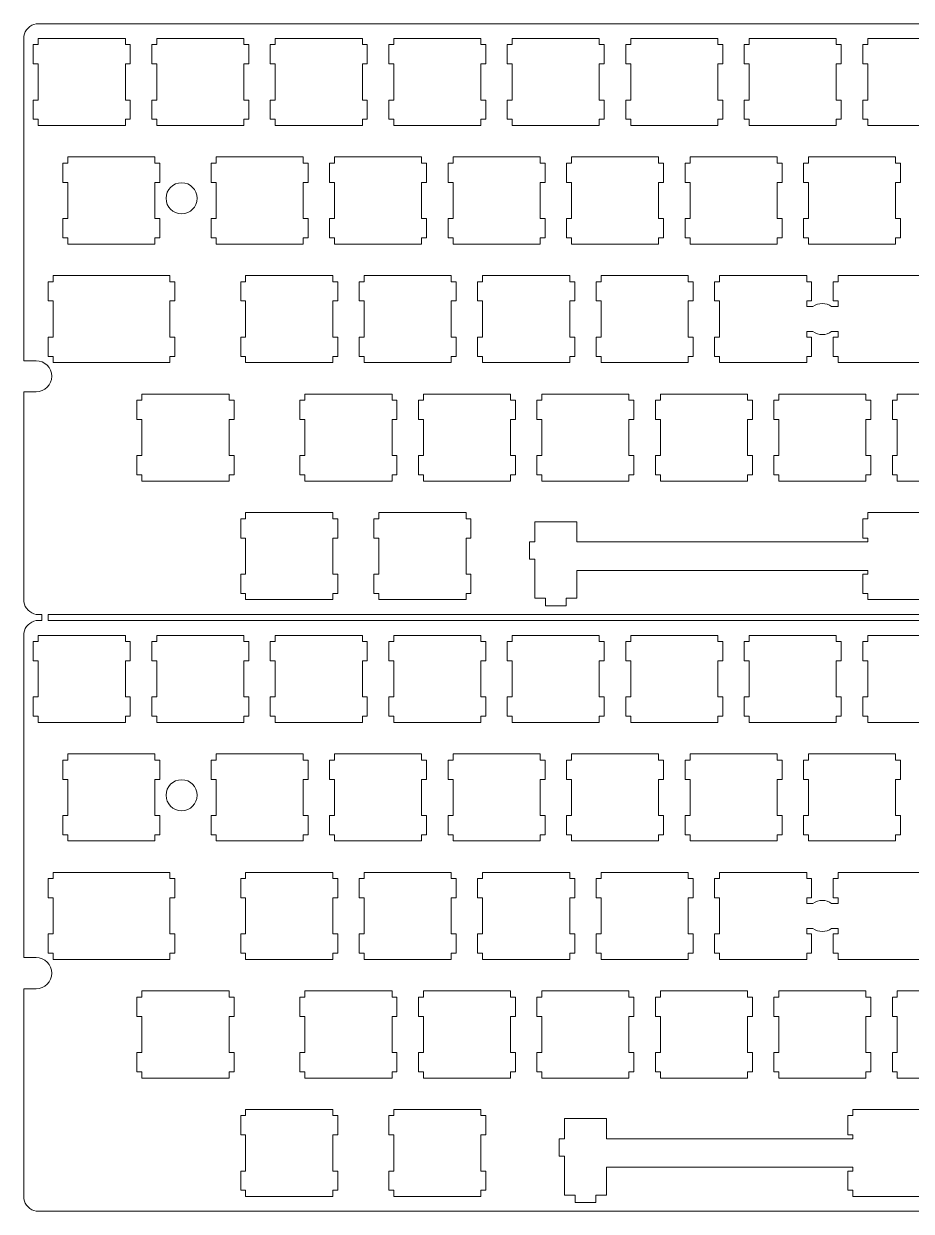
# Model space of a CAD drawing. Extents: x 0 to 572, y 0 to 191.
# Drawn here: x 0.1 to 142.8, y 0.1 to 191 of the extents above; entities that cross this region are included whole.
import ezdxf

# ---------------------------------------------------------------- set-up
doc = ezdxf.new("R2010")
doc.units = 0
doc.layers.get('0').update_dxf_attribs({"lineweight": 5})

msp = doc.modelspace()

# ---------------------------------------------------------------- linework, layer by layer
for p, q in [((4, 190.96), (2.09, 190.96)), ((283.47, 190.96), (4, 190.96)), ((0.09, 136.8), (0.09, 188.96)), ((2.43, 187.6), (1.63, 187.6)), ((1.63, 187.6), (1.63, 184.5)), ((2.43, 188.6), (2.43, 187.6)), ((16.43, 188.6), (2.43, 188.6)), ((16.43, 187.6), (16.43, 188.6)), ((17.23, 187.6), (16.43, 187.6)), ((17.23, 184.5), (17.23, 187.6)), ((21.48, 187.6), (20.68, 187.6)), ((20.68, 187.6), (20.68, 184.5)), ((21.48, 188.6), (21.48, 187.6)), ((35.48, 188.6), (21.48, 188.6)), ((35.48, 187.6), (35.48, 188.6)), ((36.28, 187.6), (35.48, 187.6)), ((36.28, 184.5), (36.28, 187.6)), ((40.53, 187.6), (39.73, 187.6)), ((39.73, 187.6), (39.73, 184.5)), ((40.53, 188.6), (40.53, 187.6)), ((54.53, 188.6), (40.53, 188.6)), ((54.53, 187.6), (54.53, 188.6)), ((55.33, 187.6), (54.53, 187.6)), ((55.33, 184.5), (55.33, 187.6)), ((59.58, 187.6), (58.78, 187.6)), ((58.78, 187.6), (58.78, 184.5)), ((59.58, 188.6), (59.58, 187.6)), ((73.58, 188.6), (59.58, 188.6)), ((73.58, 187.6), (73.58, 188.6)), ((74.38, 187.6), (73.58, 187.6)), ((74.38, 184.5), (74.38, 187.6)), ((78.63, 187.6), (77.83, 187.6)), ((77.83, 187.6), (77.83, 184.5)), ((78.63, 188.6), (78.63, 187.6)), ((92.63, 188.6), (78.63, 188.6)), ((92.63, 187.6), (92.63, 188.6)), ((93.43, 187.6), (92.63, 187.6)), ((93.43, 184.5), (93.43, 187.6)), ((97.68, 187.6), (96.88, 187.6)), ((96.88, 187.6), (96.88, 184.5)), ((97.68, 188.6), (97.68, 187.6)), ((111.68, 188.6), (97.68, 188.6)), ((111.68, 187.6), (111.68, 188.6)), ((112.48, 187.6), (111.68, 187.6)), ((112.48, 184.5), (112.48, 187.6)), ((116.73, 187.6), (115.93, 187.6)), ((115.93, 187.6), (115.93, 184.5)), ((116.73, 188.6), (116.73, 187.6)), ((130.73, 188.6), (116.73, 188.6)), ((130.73, 187.6), (130.73, 188.6)), ((131.53, 187.6), (130.73, 187.6)), ((131.53, 184.5), (131.53, 187.6)), ((135.78, 187.6), (134.98, 187.6)), ((134.98, 187.6), (134.98, 184.5)), ((135.78, 188.6), (135.78, 187.6)), ((149.78, 188.6), (135.78, 188.6)), ((1.63, 184.5), (2.43, 184.5)), ((2.43, 184.5), (2.43, 178.7)), ((16.43, 178.7), (16.43, 184.5)), ((16.43, 184.5), (17.23, 184.5)), ((20.68, 184.5), (21.48, 184.5)), ((21.48, 184.5), (21.48, 178.7)), ((35.48, 178.7), (35.48, 184.5)), ((35.48, 184.5), (36.28, 184.5)), ((39.73, 184.5), (40.53, 184.5)), ((40.53, 184.5), (40.53, 178.7)), ((54.53, 178.7), (54.53, 184.5)), ((54.53, 184.5), (55.33, 184.5)), ((58.78, 184.5), (59.58, 184.5)), ((59.58, 184.5), (59.58, 178.7)), ((73.58, 178.7), (73.58, 184.5)), ((73.58, 184.5), (74.38, 184.5)), ((77.83, 184.5), (78.63, 184.5)), ((78.63, 184.5), (78.63, 178.7)), ((92.63, 178.7), (92.63, 184.5)), ((92.63, 184.5), (93.43, 184.5)), ((96.88, 184.5), (97.68, 184.5)), ((97.68, 184.5), (97.68, 178.7)), ((111.68, 178.7), (111.68, 184.5)), ((111.68, 184.5), (112.48, 184.5)), ((115.93, 184.5), (116.73, 184.5)), ((116.73, 184.5), (116.73, 178.7)), ((130.73, 178.7), (130.73, 184.5)), ((130.73, 184.5), (131.53, 184.5)), ((134.98, 184.5), (135.78, 184.5)), ((135.78, 184.5), (135.78, 178.7)), ((2.43, 178.7), (1.63, 178.7)), ((1.63, 178.7), (1.63, 175.6)), ((17.23, 178.7), (16.43, 178.7)), ((17.23, 175.6), (17.23, 178.7)), ((21.48, 178.7), (20.68, 178.7)), ((20.68, 178.7), (20.68, 175.6)), ((36.28, 178.7), (35.48, 178.7)), ((36.28, 175.6), (36.28, 178.7)), ((40.53, 178.7), (39.73, 178.7)), ((39.73, 178.7), (39.73, 175.6)), ((55.33, 178.7), (54.53, 178.7)), ((55.33, 175.6), (55.33, 178.7)), ((59.58, 178.7), (58.78, 178.7)), ((58.78, 178.7), (58.78, 175.6)), ((74.38, 178.7), (73.58, 178.7)), ((74.38, 175.6), (74.38, 178.7)), ((78.63, 178.7), (77.83, 178.7)), ((77.83, 178.7), (77.83, 175.6)), ((93.43, 178.7), (92.63, 178.7)), ((93.43, 175.6), (93.43, 178.7)), ((97.68, 178.7), (96.88, 178.7)), ((96.88, 178.7), (96.88, 175.6)), ((112.48, 178.7), (111.68, 178.7)), ((112.48, 175.6), (112.48, 178.7)), ((116.73, 178.7), (115.93, 178.7)), ((115.93, 178.7), (115.93, 175.6)), ((131.53, 178.7), (130.73, 178.7)), ((131.53, 175.6), (131.53, 178.7)), ((135.78, 178.7), (134.98, 178.7)), ((134.98, 178.7), (134.98, 175.6)), ((1.63, 175.6), (2.43, 175.6)), ((2.43, 175.6), (2.43, 174.6)), ((16.43, 174.6), (16.43, 175.6)), ((16.43, 175.6), (17.23, 175.6)), ((20.68, 175.6), (21.48, 175.6)), ((21.48, 175.6), (21.48, 174.6)), ((35.48, 174.6), (35.48, 175.6)), ((35.48, 175.6), (36.28, 175.6)), ((39.73, 175.6), (40.53, 175.6)), ((40.53, 175.6), (40.53, 174.6)), ((54.53, 174.6), (54.53, 175.6)), ((54.53, 175.6), (55.33, 175.6)), ((58.78, 175.6), (59.58, 175.6)), ((59.58, 175.6), (59.58, 174.6)), ((73.58, 174.6), (73.58, 175.6)), ((73.58, 175.6), (74.38, 175.6)), ((77.83, 175.6), (78.63, 175.6)), ((78.63, 175.6), (78.63, 174.6)), ((92.63, 174.6), (92.63, 175.6)), ((92.63, 175.6), (93.43, 175.6)), ((96.88, 175.6), (97.68, 175.6)), ((97.68, 175.6), (97.68, 174.6)), ((111.68, 174.6), (111.68, 175.6)), ((111.68, 175.6), (112.48, 175.6)), ((115.93, 175.6), (116.73, 175.6)), ((116.73, 175.6), (116.73, 174.6)), ((130.73, 174.6), (130.73, 175.6)), ((130.73, 175.6), (131.53, 175.6)), ((134.98, 175.6), (135.78, 175.6)), ((135.78, 175.6), (135.78, 174.6)), ((2.43, 174.6), (16.43, 174.6)), ((21.48, 174.6), (35.48, 174.6)), ((40.53, 174.6), (54.53, 174.6)), ((59.58, 174.6), (73.58, 174.6)), ((78.63, 174.6), (92.63, 174.6)), ((97.68, 174.6), (111.68, 174.6)), ((116.73, 174.6), (130.73, 174.6)), ((135.78, 174.6), (149.78, 174.6)), ((7.19, 168.55), (6.4, 168.55)), ((6.4, 168.55), (6.4, 165.45)), ((7.19, 169.55), (7.19, 168.55)), ((21.19, 169.55), (7.19, 169.55)), ((21.19, 168.55), (21.19, 169.55)), ((21.99, 168.55), (21.19, 168.55)), ((21.99, 165.45), (21.99, 168.55)), ((31.01, 168.55), (30.21, 168.55)), ((30.21, 168.55), (30.21, 165.45)), ((31.01, 169.55), (31.01, 168.55)), ((45.01, 169.55), (31.01, 169.55)), ((45.01, 168.55), (45.01, 169.55)), ((45.81, 168.55), (45.01, 168.55)), ((45.81, 165.45), (45.81, 168.55)), ((50.06, 168.55), (49.26, 168.55)), ((49.26, 168.55), (49.26, 165.45)), ((50.06, 169.55), (50.06, 168.55)), ((64.06, 169.55), (50.06, 169.55)), ((64.06, 168.55), (64.06, 169.55)), ((64.86, 168.55), (64.06, 168.55)), ((64.86, 165.45), (64.86, 168.55)), ((69.11, 168.55), (68.31, 168.55)), ((68.31, 168.55), (68.31, 165.45)), ((69.11, 169.55), (69.11, 168.55)), ((83.11, 169.55), (69.11, 169.55)), ((83.11, 168.55), (83.11, 169.55)), ((83.91, 168.55), (83.11, 168.55)), ((83.91, 165.45), (83.91, 168.55)), ((88.16, 168.55), (87.36, 168.55)), ((87.36, 168.55), (87.36, 165.45)), ((88.16, 169.55), (88.16, 168.55)), ((102.16, 169.55), (88.16, 169.55)), ((102.16, 168.55), (102.16, 169.55)), ((102.96, 168.55), (102.16, 168.55)), ((102.96, 165.45), (102.96, 168.55)), ((107.21, 168.55), (106.41, 168.55)), ((106.41, 168.55), (106.41, 165.45)), ((107.21, 169.55), (107.21, 168.55)), ((121.21, 169.55), (107.21, 169.55)), ((121.21, 168.55), (121.21, 169.55)), ((122.01, 168.55), (121.21, 168.55)), ((122.01, 165.45), (122.01, 168.55)), ((126.26, 168.55), (125.46, 168.55)), ((125.46, 168.55), (125.46, 165.45)), ((126.26, 169.55), (126.26, 168.55)), ((140.26, 169.55), (126.26, 169.55)), ((140.26, 168.55), (140.26, 169.55)), ((141.06, 168.55), (140.26, 168.55)), ((141.06, 165.45), (141.06, 168.55)), ((6.4, 165.45), (7.19, 165.45)), ((7.19, 165.45), (7.19, 159.65)), ((21.19, 159.65), (21.19, 165.45)), ((21.19, 165.45), (21.99, 165.45)), ((30.21, 165.45), (31.01, 165.45)), ((31.01, 165.45), (31.01, 159.65)), ((45.01, 159.65), (45.01, 165.45)), ((45.01, 165.45), (45.81, 165.45)), ((49.26, 165.45), (50.06, 165.45)), ((50.06, 165.45), (50.06, 159.65)), ((64.06, 159.65), (64.06, 165.45)), ((64.06, 165.45), (64.86, 165.45)), ((68.31, 165.45), (69.11, 165.45)), ((69.11, 165.45), (69.11, 159.65)), ((83.11, 159.65), (83.11, 165.45)), ((83.11, 165.45), (83.91, 165.45)), ((87.36, 165.45), (88.16, 165.45)), ((88.16, 165.45), (88.16, 159.65)), ((102.16, 159.65), (102.16, 165.45)), ((102.16, 165.45), (102.96, 165.45)), ((106.41, 165.45), (107.21, 165.45)), ((107.21, 165.45), (107.21, 159.65)), ((121.21, 159.65), (121.21, 165.45)), ((121.21, 165.45), (122.01, 165.45)), ((125.46, 165.45), (126.26, 165.45)), ((126.26, 165.45), (126.26, 159.65)), ((140.26, 159.65), (140.26, 165.45)), ((140.26, 165.45), (141.06, 165.45)), ((7.19, 159.65), (6.4, 159.65)), ((6.4, 159.65), (6.4, 156.55)), ((21.99, 159.65), (21.19, 159.65)), ((21.99, 156.55), (21.99, 159.65)), ((31.01, 159.65), (30.21, 159.65)), ((30.21, 159.65), (30.21, 156.55)), ((45.81, 159.65), (45.01, 159.65)), ((45.81, 156.55), (45.81, 159.65)), ((50.06, 159.65), (49.26, 159.65)), ((49.26, 159.65), (49.26, 156.55)), ((64.86, 159.65), (64.06, 159.65)), ((64.86, 156.55), (64.86, 159.65)), ((69.11, 159.65), (68.31, 159.65)), ((68.31, 159.65), (68.31, 156.55)), ((83.91, 159.65), (83.11, 159.65)), ((83.91, 156.55), (83.91, 159.65)), ((88.16, 159.65), (87.36, 159.65)), ((87.36, 159.65), (87.36, 156.55)), ((102.96, 159.65), (102.16, 159.65)), ((102.96, 156.55), (102.96, 159.65)), ((107.21, 159.65), (106.41, 159.65)), ((106.41, 159.65), (106.41, 156.55)), ((122.01, 159.65), (121.21, 159.65)), ((122.01, 156.55), (122.01, 159.65)), ((126.26, 159.65), (125.46, 159.65)), ((125.46, 159.65), (125.46, 156.55)), ((141.06, 159.65), (140.26, 159.65)), ((141.06, 156.55), (141.06, 159.65)), ((6.4, 156.55), (7.19, 156.55)), ((7.19, 156.55), (7.19, 155.55)), ((21.19, 155.55), (21.19, 156.55)), ((21.19, 156.55), (21.99, 156.55)), ((30.21, 156.55), (31.01, 156.55)), ((31.01, 156.55), (31.01, 155.55)), ((45.01, 155.55), (45.01, 156.55)), ((45.01, 156.55), (45.81, 156.55)), ((49.26, 156.55), (50.06, 156.55)), ((50.06, 156.55), (50.06, 155.55)), ((64.06, 155.55), (64.06, 156.55)), ((64.06, 156.55), (64.86, 156.55)), ((68.31, 156.55), (69.11, 156.55)), ((69.11, 156.55), (69.11, 155.55)), ((83.11, 155.55), (83.11, 156.55)), ((83.11, 156.55), (83.91, 156.55)), ((87.36, 156.55), (88.16, 156.55)), ((88.16, 156.55), (88.16, 155.55)), ((102.16, 155.55), (102.16, 156.55)), ((102.16, 156.55), (102.96, 156.55)), ((106.41, 156.55), (107.21, 156.55)), ((107.21, 156.55), (107.21, 155.55)), ((121.21, 155.55), (121.21, 156.55)), ((121.21, 156.55), (122.01, 156.55)), ((125.46, 156.55), (126.26, 156.55)), ((126.26, 156.55), (126.26, 155.55)), ((140.26, 155.55), (140.26, 156.55)), ((140.26, 156.55), (141.06, 156.55)), ((7.19, 155.55), (21.19, 155.55)), ((31.01, 155.55), (45.01, 155.55)), ((50.06, 155.55), (64.06, 155.55)), ((69.11, 155.55), (83.11, 155.55)), ((88.16, 155.55), (102.16, 155.55)), ((107.21, 155.55), (121.21, 155.55)), ((126.26, 155.55), (140.26, 155.55)), ((4.81, 149.5), (4.01, 149.5)), ((4.01, 149.5), (4.01, 146.4)), ((4.81, 150.5), (4.81, 149.5)), ((18.81, 150.5), (4.81, 150.5)), ((18.81, 150.5), (23.58, 150.5)), ((23.58, 150.5), (23.58, 149.5)), ((23.58, 149.5), (24.37, 149.5)), ((24.37, 149.5), (24.37, 146.4)), ((35.77, 149.5), (34.97, 149.5)), ((34.97, 149.5), (34.97, 146.4)), ((35.77, 150.5), (35.77, 149.5)), ((49.77, 150.5), (35.77, 150.5)), ((49.77, 149.5), (49.77, 150.5)), ((50.57, 149.5), (49.77, 149.5)), ((50.57, 146.4), (50.57, 149.5)), ((54.82, 149.5), (54.02, 149.5)), ((54.02, 149.5), (54.02, 146.4)), ((54.82, 150.5), (54.82, 149.5)), ((68.82, 150.5), (54.82, 150.5)), ((68.82, 149.5), (68.82, 150.5)), ((69.62, 149.5), (68.82, 149.5)), ((69.62, 146.4), (69.62, 149.5)), ((73.87, 149.5), (73.07, 149.5)), ((73.07, 149.5), (73.07, 146.4)), ((73.87, 150.5), (73.87, 149.5)), ((87.87, 150.5), (73.87, 150.5)), ((87.87, 149.5), (87.87, 150.5)), ((88.67, 149.5), (87.87, 149.5)), ((88.67, 146.4), (88.67, 149.5)), ((92.92, 149.5), (92.12, 149.5)), ((92.12, 149.5), (92.12, 146.4)), ((92.92, 150.5), (92.92, 149.5)), ((106.92, 150.5), (92.92, 150.5)), ((106.92, 149.5), (106.92, 150.5)), ((107.72, 149.5), (106.92, 149.5)), ((107.72, 146.4), (107.72, 149.5)), ((111.97, 149.5), (111.17, 149.5)), ((111.17, 149.5), (111.17, 146.4)), ((111.97, 150.5), (111.97, 149.5)), ((125.97, 150.5), (111.97, 150.5)), ((125.97, 149.5), (125.97, 150.5)), ((126.77, 149.5), (125.97, 149.5)), ((126.77, 146.4), (126.77, 149.5)), ((131.02, 149.5), (130.22, 149.5)), ((130.22, 149.5), (130.22, 146.4)), ((131.02, 150.5), (131.02, 149.5)), ((145.02, 150.5), (131.02, 150.5)), ((4.01, 146.4), (4.81, 146.4)), ((4.81, 146.4), (4.81, 140.6)), ((24.37, 146.4), (23.58, 146.4)), ((23.58, 146.4), (23.58, 140.6)), ((34.97, 146.4), (35.77, 146.4)), ((35.77, 146.4), (35.77, 140.6)), ((49.77, 140.6), (49.77, 146.4)), ((49.77, 146.4), (50.57, 146.4)), ((54.02, 146.4), (54.82, 146.4)), ((54.82, 146.4), (54.82, 140.6)), ((68.82, 140.6), (68.82, 146.4)), ((68.82, 146.4), (69.62, 146.4)), ((73.07, 146.4), (73.87, 146.4)), ((73.87, 146.4), (73.87, 140.6)), ((87.87, 140.6), (87.87, 146.4)), ((87.87, 146.4), (88.67, 146.4)), ((92.12, 146.4), (92.92, 146.4)), ((92.92, 146.4), (92.92, 140.6)), ((106.92, 140.6), (106.92, 146.4)), ((106.92, 146.4), (107.72, 146.4)), ((111.17, 146.4), (111.97, 146.4)), ((111.97, 146.4), (111.97, 140.6)), ((125.97, 146.4), (126.77, 146.4)), ((125.97, 145.49), (125.97, 146.4)), ((125.97, 145.49), (125.97, 145.49)), ((126.98, 145.49), (125.97, 145.49)), ((129.98, 145.49), (131.02, 145.49)), ((130.22, 146.4), (131.02, 146.4)), ((131.02, 145.49), (131.02, 146.4)), ((126.98, 141.49), (125.97, 141.49)), ((125.97, 141.49), (125.97, 140.6)), ((129.98, 141.49), (131.02, 141.49)), ((131.02, 141.49), (131.02, 140.6)), ((4.81, 140.6), (4.01, 140.6)), ((4.01, 140.6), (4.01, 137.5)), ((23.58, 140.6), (24.37, 140.6)), ((24.37, 140.6), (24.37, 137.5)), ((35.77, 140.6), (34.97, 140.6)), ((34.97, 140.6), (34.97, 137.5)), ((50.57, 140.6), (49.77, 140.6)), ((50.57, 137.5), (50.57, 140.6)), ((54.82, 140.6), (54.02, 140.6)), ((54.02, 140.6), (54.02, 137.5)), ((69.62, 140.6), (68.82, 140.6)), ((69.62, 137.5), (69.62, 140.6)), ((73.87, 140.6), (73.07, 140.6)), ((73.07, 140.6), (73.07, 137.5)), ((88.67, 140.6), (87.87, 140.6)), ((88.67, 137.5), (88.67, 140.6)), ((92.92, 140.6), (92.12, 140.6)), ((92.12, 140.6), (92.12, 137.5)), ((107.72, 140.6), (106.92, 140.6)), ((107.72, 137.5), (107.72, 140.6)), ((111.97, 140.6), (111.17, 140.6)), ((111.17, 140.6), (111.17, 137.5)), ((126.77, 140.6), (125.97, 140.6)), ((126.77, 137.5), (126.77, 140.6)), ((131.02, 140.6), (130.22, 140.6)), ((130.22, 140.6), (130.22, 137.5)), ((4.01, 137.5), (4.81, 137.5)), ((4.81, 137.5), (4.81, 136.5)), ((24.37, 137.5), (23.58, 137.5)), ((23.58, 137.5), (23.58, 136.5)), ((34.97, 137.5), (35.77, 137.5)), ((35.77, 137.5), (35.77, 136.5)), ((49.77, 136.5), (49.77, 137.5)), ((49.77, 137.5), (50.57, 137.5)), ((54.02, 137.5), (54.82, 137.5)), ((54.82, 137.5), (54.82, 136.5)), ((68.82, 136.5), (68.82, 137.5)), ((68.82, 137.5), (69.62, 137.5)), ((73.07, 137.5), (73.87, 137.5)), ((73.87, 137.5), (73.87, 136.5)), ((87.87, 136.5), (87.87, 137.5)), ((87.87, 137.5), (88.67, 137.5)), ((92.12, 137.5), (92.92, 137.5)), ((92.92, 137.5), (92.92, 136.5)), ((106.92, 136.5), (106.92, 137.5)), ((106.92, 137.5), (107.72, 137.5)), ((111.17, 137.5), (111.97, 137.5)), ((111.97, 137.5), (111.97, 136.5)), ((125.97, 136.5), (125.97, 137.5)), ((125.97, 137.5), (126.77, 137.5)), ((130.22, 137.5), (131.02, 137.5)), ((131.02, 137.5), (131.02, 136.5)), ((2.09, 136.8), (0.09, 136.8)), ((4.81, 136.5), (18.81, 136.5)), ((23.58, 136.5), (18.81, 136.5)), ((35.77, 136.5), (49.77, 136.5)), ((54.82, 136.5), (68.82, 136.5)), ((73.87, 136.5), (87.87, 136.5)), ((92.92, 136.5), (106.92, 136.5)), ((111.97, 136.5), (125.97, 136.5)), ((131.02, 136.5), (145.02, 136.5)), ((0.09, 98.03), (0.09, 131.8)), ((2.09, 131.8), (0.09, 131.8)), ((19.1, 130.45), (18.3, 130.45)), ((18.3, 130.45), (18.3, 127.35)), ((19.1, 131.45), (19.1, 130.45)), ((33.1, 131.45), (19.1, 131.45)), ((33.1, 130.45), (33.1, 131.45)), ((33.9, 130.45), (33.1, 130.45)), ((33.9, 127.35), (33.9, 130.45)), ((45.29, 130.45), (44.49, 130.45)), ((44.49, 130.45), (44.49, 127.35)), ((45.29, 131.45), (45.29, 130.45)), ((59.3, 131.45), (45.29, 131.45)), ((59.3, 130.45), (59.3, 131.45)), ((60.09, 130.45), (59.3, 130.45)), ((60.09, 127.35), (60.09, 130.45)), ((64.34, 130.45), (63.55, 130.45)), ((63.55, 130.45), (63.55, 127.35)), ((64.34, 131.45), (64.34, 130.45)), ((78.35, 131.45), (64.34, 131.45)), ((78.35, 130.45), (78.35, 131.45)), ((79.14, 130.45), (78.35, 130.45)), ((79.14, 127.35), (79.14, 130.45)), ((83.39, 130.45), (82.6, 130.45)), ((82.6, 130.45), (82.6, 127.35)), ((83.39, 131.45), (83.39, 130.45)), ((97.4, 131.45), (83.39, 131.45)), ((97.4, 130.45), (97.4, 131.45)), ((98.19, 130.45), (97.4, 130.45)), ((98.19, 127.35), (98.19, 130.45)), ((102.44, 130.45), (101.65, 130.45)), ((101.65, 130.45), (101.65, 127.35)), ((102.44, 131.45), (102.44, 130.45)), ((116.44, 131.45), (102.44, 131.45)), ((116.44, 130.45), (116.44, 131.45)), ((117.25, 130.45), (116.44, 130.45)), ((117.25, 127.35), (117.25, 130.45)), ((121.5, 130.45), (120.69, 130.45)), ((120.69, 130.45), (120.69, 127.35)), ((121.5, 131.45), (121.5, 130.45)), ((135.5, 131.45), (121.5, 131.45)), ((135.5, 130.45), (135.5, 131.45)), ((136.29, 130.45), (135.5, 130.45)), ((136.29, 127.35), (136.29, 130.45)), ((140.54, 130.45), (139.75, 130.45)), ((139.75, 130.45), (139.75, 127.35)), ((140.54, 131.45), (140.54, 130.45)), ((154.54, 131.45), (140.54, 131.45)), ((18.3, 127.35), (19.1, 127.35)), ((19.1, 127.35), (19.1, 121.55)), ((33.1, 121.55), (33.1, 127.35)), ((33.1, 127.35), (33.9, 127.35)), ((44.49, 127.35), (45.29, 127.35)), ((45.29, 127.35), (45.29, 121.55)), ((59.3, 121.55), (59.3, 127.35)), ((59.3, 127.35), (60.09, 127.35)), ((63.55, 127.35), (64.34, 127.35)), ((64.34, 127.35), (64.34, 121.55)), ((78.35, 121.55), (78.35, 127.35)), ((78.35, 127.35), (79.14, 127.35)), ((82.6, 127.35), (83.39, 127.35)), ((83.39, 127.35), (83.39, 121.55)), ((97.4, 121.55), (97.4, 127.35)), ((97.4, 127.35), (98.19, 127.35)), ((101.65, 127.35), (102.44, 127.35)), ((102.44, 127.35), (102.44, 121.55)), ((116.44, 121.55), (116.44, 127.35)), ((116.44, 127.35), (117.25, 127.35)), ((120.69, 127.35), (121.5, 127.35)), ((121.5, 127.35), (121.5, 121.55)), ((135.5, 121.55), (135.5, 127.35)), ((135.5, 127.35), (136.29, 127.35)), ((139.75, 127.35), (140.54, 127.35)), ((140.54, 127.35), (140.54, 121.55)), ((19.1, 121.55), (18.3, 121.55)), ((18.3, 121.55), (18.3, 118.45)), ((33.9, 121.55), (33.1, 121.55)), ((33.9, 118.45), (33.9, 121.55)), ((45.29, 121.55), (44.49, 121.55)), ((44.49, 121.55), (44.49, 118.45)), ((60.09, 121.55), (59.3, 121.55)), ((60.09, 118.45), (60.09, 121.55)), ((64.34, 121.55), (63.55, 121.55)), ((63.55, 121.55), (63.55, 118.45)), ((79.14, 121.55), (78.35, 121.55)), ((79.14, 118.45), (79.14, 121.55)), ((83.39, 121.55), (82.6, 121.55)), ((82.6, 121.55), (82.6, 118.45)), ((98.19, 121.55), (97.4, 121.55)), ((98.19, 118.45), (98.19, 121.55)), ((102.44, 121.55), (101.65, 121.55)), ((101.65, 121.55), (101.65, 118.45)), ((117.25, 121.55), (116.44, 121.55)), ((117.25, 118.45), (117.25, 121.55)), ((121.5, 121.55), (120.69, 121.55)), ((120.69, 121.55), (120.69, 118.45)), ((136.29, 121.55), (135.5, 121.55)), ((136.29, 118.45), (136.29, 121.55)), ((140.54, 121.55), (139.75, 121.55)), ((139.75, 121.55), (139.75, 118.45)), ((18.3, 118.45), (19.1, 118.45)), ((19.1, 118.45), (19.1, 117.45)), ((33.1, 117.45), (33.1, 118.45)), ((33.1, 118.45), (33.9, 118.45)), ((44.49, 118.45), (45.29, 118.45)), ((45.29, 118.45), (45.29, 117.45)), ((59.3, 117.45), (59.3, 118.45)), ((59.3, 118.45), (60.09, 118.45)), ((63.55, 118.45), (64.34, 118.45)), ((64.34, 118.45), (64.34, 117.45)), ((78.35, 117.45), (78.35, 118.45)), ((78.35, 118.45), (79.14, 118.45)), ((82.6, 118.45), (83.39, 118.45)), ((83.39, 118.45), (83.39, 117.45)), ((97.4, 117.45), (97.4, 118.45)), ((97.4, 118.45), (98.19, 118.45)), ((101.65, 118.45), (102.44, 118.45)), ((102.44, 118.45), (102.44, 117.45)), ((116.44, 117.45), (116.44, 118.45)), ((116.44, 118.45), (117.25, 118.45)), ((120.69, 118.45), (121.5, 118.45)), ((121.5, 118.45), (121.5, 117.45)), ((135.5, 117.45), (135.5, 118.45)), ((135.5, 118.45), (136.29, 118.45)), ((139.75, 118.45), (140.54, 118.45)), ((140.54, 118.45), (140.54, 117.45)), ((19.1, 117.45), (33.1, 117.45)), ((45.29, 117.45), (59.3, 117.45)), ((64.34, 117.45), (78.35, 117.45)), ((83.39, 117.45), (97.4, 117.45)), ((102.44, 117.45), (116.44, 117.45)), ((121.5, 117.45), (135.5, 117.45)), ((140.54, 117.45), (154.54, 117.45)), ((35.77, 111.4), (34.97, 111.4)), ((34.97, 111.4), (34.97, 108.3)), ((35.77, 112.4), (35.77, 111.4)), ((49.77, 112.4), (35.77, 112.4)), ((49.77, 111.4), (49.77, 112.4)), ((50.57, 111.4), (49.77, 111.4)), ((50.57, 108.3), (50.57, 111.4)), ((57.2, 111.4), (56.4, 111.4)), ((56.4, 111.4), (56.4, 108.3)), ((57.2, 112.4), (57.2, 111.4)), ((71.2, 112.4), (57.2, 112.4)), ((71.2, 111.4), (71.2, 112.4)), ((72, 111.4), (71.2, 111.4)), ((72, 108.3), (72, 111.4)), ((89.01, 110.93), (82.26, 110.93)), ((82.26, 110.93), (82.26, 107.7)), ((89.01, 107.7), (89.01, 110.93)), ((135.78, 111.4), (134.98, 111.4)), ((134.98, 111.4), (134.98, 108.3)), ((135.78, 112.4), (135.78, 111.4)), ((149.78, 112.4), (135.78, 112.4)), ((34.97, 108.3), (35.77, 108.3)), ((35.77, 108.3), (35.77, 102.5)), ((49.77, 102.5), (49.77, 108.3)), ((49.77, 108.3), (50.57, 108.3)), ((56.4, 108.3), (57.2, 108.3)), ((57.2, 108.3), (57.2, 102.5)), ((71.2, 102.5), (71.2, 108.3)), ((71.2, 108.3), (72, 108.3)), ((82.26, 107.7), (81.43, 107.7)), ((81.43, 107.7), (81.43, 104.9)), ((135.78, 107.7), (89.01, 107.7)), ((134.98, 108.3), (135.78, 108.3)), ((135.78, 108.3), (135.78, 107.7)), ((81.43, 104.9), (82.26, 104.9)), ((82.26, 104.9), (82.26, 98.63)), ((89.01, 98.63), (89.01, 103.1)), ((89.01, 103.1), (135.78, 103.1)), ((135.78, 103.1), (135.78, 102.5)), ((35.77, 102.5), (34.97, 102.5)), ((34.97, 102.5), (34.97, 99.4)), ((50.57, 102.5), (49.77, 102.5)), ((50.57, 99.4), (50.57, 102.5)), ((57.2, 102.5), (56.4, 102.5)), ((56.4, 102.5), (56.4, 99.4)), ((72, 102.5), (71.2, 102.5)), ((72, 99.4), (72, 102.5)), ((135.78, 102.5), (134.98, 102.5)), ((134.98, 102.5), (134.98, 99.4)), ((34.97, 99.4), (35.77, 99.4)), ((35.77, 99.4), (35.77, 98.4)), ((49.77, 98.4), (49.77, 99.4)), ((49.77, 99.4), (50.57, 99.4)), ((56.4, 99.4), (57.2, 99.4)), ((57.2, 99.4), (57.2, 98.4)), ((71.2, 98.4), (71.2, 99.4)), ((71.2, 99.4), (72, 99.4)), ((134.98, 99.4), (135.78, 99.4)), ((135.78, 99.4), (135.78, 98.4)), ((35.77, 98.4), (49.77, 98.4)), ((57.2, 98.4), (71.2, 98.4)), ((82.26, 98.63), (83.98, 98.63)), ((83.98, 98.63), (83.98, 97.43)), ((83.98, 97.43), (87.28, 97.43)), ((87.28, 97.43), (87.28, 98.63)), ((87.28, 98.63), (89.01, 98.63)), ((135.78, 98.4), (149.78, 98.4)), ((2.09, 96.03), (3, 96.03)), ((3, 95.03), (3, 96.03)), ((4, 96.03), (4, 95.03)), ((283.47, 96.03), (4, 96.03)), ((2.09, 95.03), (3, 95.03)), ((283.47, 95.02), (4, 95.02)), ((18.81, 54.56), (23.58, 54.56)), ((23.58, 54.56), (23.58, 53.56)), ((23.58, 53.56), (24.37, 53.56)), ((24.37, 53.56), (24.37, 50.46)), ((24.37, 50.46), (23.58, 50.46)), ((23.58, 50.46), (23.58, 44.66)), ((125.97, 49.56), (125.97, 50.46)), ((131.02, 49.56), (131.02, 50.46)), ((125.97, 49.56), (125.97, 49.56)), ((126.98, 49.56), (125.97, 49.56)), ((129.98, 49.56), (131.02, 49.56)), ((23.58, 44.66), (24.37, 44.66)), ((24.37, 44.66), (24.37, 41.56)), ((126.98, 45.56), (125.97, 45.56)), ((125.97, 45.56), (125.97, 44.66)), ((129.98, 45.56), (131.02, 45.56)), ((131.02, 45.56), (131.02, 44.66)), ((2.09, 40.86), (0.09, 40.86)), ((23.58, 40.56), (18.81, 40.56)), ((24.37, 41.56), (23.58, 41.56)), ((23.58, 41.56), (23.58, 40.56)), ((2.09, 35.86), (0.09, 35.86))]:
    msp.add_line(p, q)
at = {"color": 0}
for p, q in [((0.09, 40.86), (0.09, 93.02)), ((2.43, 91.66), (1.63, 91.66)), ((1.63, 91.66), (1.63, 88.56)), ((2.43, 92.66), (2.43, 91.66)), ((16.43, 92.66), (2.43, 92.66)), ((16.43, 91.66), (16.43, 92.66)), ((17.23, 91.66), (16.43, 91.66)), ((17.23, 88.56), (17.23, 91.66)), ((21.48, 91.66), (20.68, 91.66)), ((20.68, 91.66), (20.68, 88.56)), ((21.48, 92.66), (21.48, 91.66)), ((35.48, 92.66), (21.48, 92.66)), ((35.48, 91.66), (35.48, 92.66)), ((36.28, 91.66), (35.48, 91.66)), ((36.28, 88.56), (36.28, 91.66)), ((40.53, 91.66), (39.73, 91.66)), ((39.73, 91.66), (39.73, 88.56)), ((40.53, 92.66), (40.53, 91.66)), ((54.53, 92.66), (40.53, 92.66)), ((54.53, 91.66), (54.53, 92.66)), ((55.33, 91.66), (54.53, 91.66)), ((55.33, 88.56), (55.33, 91.66)), ((59.58, 91.66), (58.78, 91.66)), ((58.78, 91.66), (58.78, 88.56)), ((59.58, 92.66), (59.58, 91.66)), ((73.58, 92.66), (59.58, 92.66)), ((73.58, 91.66), (73.58, 92.66)), ((74.38, 91.66), (73.58, 91.66)), ((74.38, 88.56), (74.38, 91.66)), ((78.63, 91.66), (77.83, 91.66)), ((77.83, 91.66), (77.83, 88.56)), ((78.63, 92.66), (78.63, 91.66)), ((92.63, 92.66), (78.63, 92.66)), ((92.63, 91.66), (92.63, 92.66)), ((93.43, 91.66), (92.63, 91.66)), ((93.43, 88.56), (93.43, 91.66)), ((97.68, 91.66), (96.88, 91.66)), ((96.88, 91.66), (96.88, 88.56)), ((97.68, 92.66), (97.68, 91.66)), ((111.68, 92.66), (97.68, 92.66)), ((111.68, 91.66), (111.68, 92.66)), ((112.48, 91.66), (111.68, 91.66)), ((112.48, 88.56), (112.48, 91.66)), ((116.73, 91.66), (115.93, 91.66)), ((115.93, 91.66), (115.93, 88.56)), ((116.73, 92.66), (116.73, 91.66)), ((130.73, 92.66), (116.73, 92.66)), ((130.73, 91.66), (130.73, 92.66)), ((131.53, 91.66), (130.73, 91.66)), ((131.53, 88.56), (131.53, 91.66)), ((135.78, 91.66), (134.98, 91.66)), ((134.98, 91.66), (134.98, 88.56)), ((135.78, 92.66), (135.78, 91.66)), ((149.78, 92.66), (135.78, 92.66)), ((1.63, 88.56), (2.43, 88.56)), ((2.43, 88.56), (2.43, 82.76)), ((16.43, 82.76), (16.43, 88.56)), ((16.43, 88.56), (17.23, 88.56)), ((20.68, 88.56), (21.48, 88.56)), ((21.48, 88.56), (21.48, 82.76)), ((35.48, 82.76), (35.48, 88.56)), ((35.48, 88.56), (36.28, 88.56)), ((39.73, 88.56), (40.53, 88.56)), ((40.53, 88.56), (40.53, 82.76)), ((54.53, 82.76), (54.53, 88.56)), ((54.53, 88.56), (55.33, 88.56)), ((58.78, 88.56), (59.58, 88.56)), ((59.58, 88.56), (59.58, 82.76)), ((73.58, 82.76), (73.58, 88.56)), ((73.58, 88.56), (74.38, 88.56)), ((77.83, 88.56), (78.63, 88.56)), ((78.63, 88.56), (78.63, 82.76)), ((92.63, 82.76), (92.63, 88.56)), ((92.63, 88.56), (93.43, 88.56)), ((96.88, 88.56), (97.68, 88.56)), ((97.68, 88.56), (97.68, 82.76)), ((111.68, 82.76), (111.68, 88.56)), ((111.68, 88.56), (112.48, 88.56)), ((115.93, 88.56), (116.73, 88.56)), ((116.73, 88.56), (116.73, 82.76)), ((130.73, 82.76), (130.73, 88.56)), ((130.73, 88.56), (131.53, 88.56)), ((134.98, 88.56), (135.78, 88.56)), ((135.78, 88.56), (135.78, 82.76)), ((2.43, 82.76), (1.63, 82.76)), ((1.63, 82.76), (1.63, 79.66)), ((17.23, 82.76), (16.43, 82.76)), ((17.23, 79.66), (17.23, 82.76)), ((21.48, 82.76), (20.68, 82.76)), ((20.68, 82.76), (20.68, 79.66)), ((36.28, 82.76), (35.48, 82.76)), ((36.28, 79.66), (36.28, 82.76)), ((40.53, 82.76), (39.73, 82.76)), ((39.73, 82.76), (39.73, 79.66)), ((55.33, 82.76), (54.53, 82.76)), ((55.33, 79.66), (55.33, 82.76)), ((59.58, 82.76), (58.78, 82.76)), ((58.78, 82.76), (58.78, 79.66)), ((74.38, 82.76), (73.58, 82.76)), ((74.38, 79.66), (74.38, 82.76)), ((78.63, 82.76), (77.83, 82.76)), ((77.83, 82.76), (77.83, 79.66)), ((93.43, 82.76), (92.63, 82.76)), ((93.43, 79.66), (93.43, 82.76)), ((97.68, 82.76), (96.88, 82.76)), ((96.88, 82.76), (96.88, 79.66)), ((112.48, 82.76), (111.68, 82.76)), ((112.48, 79.66), (112.48, 82.76)), ((116.73, 82.76), (115.93, 82.76)), ((115.93, 82.76), (115.93, 79.66)), ((131.53, 82.76), (130.73, 82.76)), ((131.53, 79.66), (131.53, 82.76)), ((135.78, 82.76), (134.98, 82.76)), ((134.98, 82.76), (134.98, 79.66)), ((1.63, 79.66), (2.43, 79.66)), ((2.43, 79.66), (2.43, 78.66)), ((2.43, 78.66), (16.43, 78.66)), ((16.43, 78.66), (16.43, 79.66)), ((16.43, 79.66), (17.23, 79.66)), ((20.68, 79.66), (21.48, 79.66)), ((21.48, 79.66), (21.48, 78.66)), ((21.48, 78.66), (35.48, 78.66)), ((35.48, 78.66), (35.48, 79.66)), ((35.48, 79.66), (36.28, 79.66)), ((39.73, 79.66), (40.53, 79.66)), ((40.53, 79.66), (40.53, 78.66)), ((40.53, 78.66), (54.53, 78.66)), ((54.53, 78.66), (54.53, 79.66)), ((54.53, 79.66), (55.33, 79.66)), ((58.78, 79.66), (59.58, 79.66)), ((59.58, 79.66), (59.58, 78.66)), ((59.58, 78.66), (73.58, 78.66)), ((73.58, 78.66), (73.58, 79.66)), ((73.58, 79.66), (74.38, 79.66)), ((77.83, 79.66), (78.63, 79.66)), ((78.63, 79.66), (78.63, 78.66)), ((78.63, 78.66), (92.63, 78.66)), ((92.63, 78.66), (92.63, 79.66)), ((92.63, 79.66), (93.43, 79.66)), ((96.88, 79.66), (97.68, 79.66)), ((97.68, 79.66), (97.68, 78.66)), ((97.68, 78.66), (111.68, 78.66)), ((111.68, 78.66), (111.68, 79.66)), ((111.68, 79.66), (112.48, 79.66)), ((115.93, 79.66), (116.73, 79.66)), ((116.73, 79.66), (116.73, 78.66)), ((116.73, 78.66), (130.73, 78.66)), ((130.73, 78.66), (130.73, 79.66)), ((130.73, 79.66), (131.53, 79.66)), ((134.98, 79.66), (135.78, 79.66)), ((135.78, 79.66), (135.78, 78.66)), ((135.78, 78.66), (149.78, 78.66)), ((7.19, 72.61), (6.4, 72.61)), ((6.4, 72.61), (6.4, 69.51)), ((7.19, 73.61), (7.19, 72.61)), ((21.19, 73.61), (7.19, 73.61)), ((21.19, 72.61), (21.19, 73.61)), ((21.99, 72.61), (21.19, 72.61)), ((21.99, 69.51), (21.99, 72.61)), ((31.01, 72.61), (30.21, 72.61)), ((30.21, 72.61), (30.21, 69.51)), ((31.01, 73.61), (31.01, 72.61)), ((45.01, 73.61), (31.01, 73.61)), ((45.01, 72.61), (45.01, 73.61)), ((45.81, 72.61), (45.01, 72.61)), ((45.81, 69.51), (45.81, 72.61)), ((50.06, 72.61), (49.26, 72.61)), ((49.26, 72.61), (49.26, 69.51)), ((50.06, 73.61), (50.06, 72.61)), ((64.06, 73.61), (50.06, 73.61)), ((64.06, 72.61), (64.06, 73.61)), ((64.86, 72.61), (64.06, 72.61)), ((64.86, 69.51), (64.86, 72.61)), ((69.11, 72.61), (68.31, 72.61)), ((68.31, 72.61), (68.31, 69.51)), ((69.11, 73.61), (69.11, 72.61)), ((83.11, 73.61), (69.11, 73.61)), ((83.11, 72.61), (83.11, 73.61)), ((83.91, 72.61), (83.11, 72.61)), ((83.91, 69.51), (83.91, 72.61)), ((88.16, 72.61), (87.36, 72.61)), ((87.36, 72.61), (87.36, 69.51)), ((88.16, 73.61), (88.16, 72.61)), ((102.16, 73.61), (88.16, 73.61)), ((102.16, 72.61), (102.16, 73.61)), ((102.96, 72.61), (102.16, 72.61)), ((102.96, 69.51), (102.96, 72.61)), ((107.21, 72.61), (106.41, 72.61)), ((106.41, 72.61), (106.41, 69.51)), ((107.21, 73.61), (107.21, 72.61)), ((121.21, 73.61), (107.21, 73.61)), ((121.21, 72.61), (121.21, 73.61)), ((122.01, 72.61), (121.21, 72.61)), ((122.01, 69.51), (122.01, 72.61)), ((126.26, 72.61), (125.46, 72.61)), ((125.46, 72.61), (125.46, 69.51)), ((126.26, 73.61), (126.26, 72.61)), ((140.26, 73.61), (126.26, 73.61)), ((140.26, 72.61), (140.26, 73.61)), ((141.06, 72.61), (140.26, 72.61)), ((141.06, 69.51), (141.06, 72.61)), ((6.4, 69.51), (7.19, 69.51)), ((7.19, 69.51), (7.19, 63.71)), ((21.19, 63.71), (21.19, 69.51)), ((21.19, 69.51), (21.99, 69.51)), ((30.21, 69.51), (31.01, 69.51)), ((31.01, 69.51), (31.01, 63.71)), ((45.01, 63.71), (45.01, 69.51)), ((45.01, 69.51), (45.81, 69.51)), ((49.26, 69.51), (50.06, 69.51)), ((50.06, 69.51), (50.06, 63.71)), ((64.06, 63.71), (64.06, 69.51)), ((64.06, 69.51), (64.86, 69.51)), ((68.31, 69.51), (69.11, 69.51)), ((69.11, 69.51), (69.11, 63.71)), ((83.11, 63.71), (83.11, 69.51)), ((83.11, 69.51), (83.91, 69.51)), ((87.36, 69.51), (88.16, 69.51)), ((88.16, 69.51), (88.16, 63.71)), ((102.16, 63.71), (102.16, 69.51)), ((102.16, 69.51), (102.96, 69.51)), ((106.41, 69.51), (107.21, 69.51)), ((107.21, 69.51), (107.21, 63.71)), ((121.21, 63.71), (121.21, 69.51)), ((121.21, 69.51), (122.01, 69.51)), ((125.46, 69.51), (126.26, 69.51)), ((126.26, 69.51), (126.26, 63.71)), ((140.26, 63.71), (140.26, 69.51)), ((140.26, 69.51), (141.06, 69.51)), ((7.19, 63.71), (6.4, 63.71)), ((6.4, 63.71), (6.4, 60.61)), ((21.99, 63.71), (21.19, 63.71)), ((21.99, 60.61), (21.99, 63.71)), ((31.01, 63.71), (30.21, 63.71)), ((30.21, 63.71), (30.21, 60.61)), ((45.81, 63.71), (45.01, 63.71)), ((45.81, 60.61), (45.81, 63.71)), ((50.06, 63.71), (49.26, 63.71)), ((49.26, 63.71), (49.26, 60.61)), ((64.86, 63.71), (64.06, 63.71)), ((64.86, 60.61), (64.86, 63.71)), ((69.11, 63.71), (68.31, 63.71)), ((68.31, 63.71), (68.31, 60.61)), ((83.91, 63.71), (83.11, 63.71)), ((83.91, 60.61), (83.91, 63.71)), ((88.16, 63.71), (87.36, 63.71)), ((87.36, 63.71), (87.36, 60.61)), ((102.96, 63.71), (102.16, 63.71)), ((102.96, 60.61), (102.96, 63.71)), ((107.21, 63.71), (106.41, 63.71)), ((106.41, 63.71), (106.41, 60.61)), ((122.01, 63.71), (121.21, 63.71)), ((122.01, 60.61), (122.01, 63.71)), ((126.26, 63.71), (125.46, 63.71)), ((125.46, 63.71), (125.46, 60.61)), ((141.06, 63.71), (140.26, 63.71)), ((141.06, 60.61), (141.06, 63.71)), ((6.4, 60.61), (7.19, 60.61)), ((7.19, 60.61), (7.19, 59.61)), ((7.19, 59.61), (21.19, 59.61)), ((21.19, 59.61), (21.19, 60.61)), ((21.19, 60.61), (21.99, 60.61)), ((30.21, 60.61), (31.01, 60.61)), ((31.01, 60.61), (31.01, 59.61)), ((31.01, 59.61), (45.01, 59.61)), ((45.01, 59.61), (45.01, 60.61)), ((45.01, 60.61), (45.81, 60.61)), ((49.26, 60.61), (50.06, 60.61)), ((50.06, 60.61), (50.06, 59.61)), ((50.06, 59.61), (64.06, 59.61)), ((64.06, 59.61), (64.06, 60.61)), ((64.06, 60.61), (64.86, 60.61)), ((68.31, 60.61), (69.11, 60.61)), ((69.11, 60.61), (69.11, 59.61)), ((69.11, 59.61), (83.11, 59.61)), ((83.11, 59.61), (83.11, 60.61)), ((83.11, 60.61), (83.91, 60.61)), ((87.36, 60.61), (88.16, 60.61)), ((88.16, 60.61), (88.16, 59.61)), ((88.16, 59.61), (102.16, 59.61)), ((102.16, 59.61), (102.16, 60.61)), ((102.16, 60.61), (102.96, 60.61)), ((106.41, 60.61), (107.21, 60.61)), ((107.21, 60.61), (107.21, 59.61)), ((107.21, 59.61), (121.21, 59.61)), ((121.21, 59.61), (121.21, 60.61)), ((121.21, 60.61), (122.01, 60.61)), ((125.46, 60.61), (126.26, 60.61)), ((126.26, 60.61), (126.26, 59.61)), ((126.26, 59.61), (140.26, 59.61)), ((140.26, 59.61), (140.26, 60.61)), ((140.26, 60.61), (141.06, 60.61)), ((4.81, 53.56), (4.01, 53.56)), ((4.01, 53.56), (4.01, 50.46)), ((4.81, 54.56), (4.81, 53.56)), ((18.81, 54.56), (4.81, 54.56)), ((35.77, 53.56), (34.97, 53.56)), ((34.97, 53.56), (34.97, 50.46)), ((35.77, 54.56), (35.77, 53.56)), ((49.77, 54.56), (35.77, 54.56)), ((49.77, 53.56), (49.77, 54.56)), ((50.57, 53.56), (49.77, 53.56)), ((50.57, 50.46), (50.57, 53.56)), ((54.82, 53.56), (54.02, 53.56)), ((54.02, 53.56), (54.02, 50.46)), ((54.82, 54.56), (54.82, 53.56)), ((68.82, 54.56), (54.82, 54.56)), ((68.82, 53.56), (68.82, 54.56)), ((69.62, 53.56), (68.82, 53.56)), ((69.62, 50.46), (69.62, 53.56)), ((73.87, 53.56), (73.07, 53.56)), ((73.07, 53.56), (73.07, 50.46)), ((73.87, 54.56), (73.87, 53.56)), ((87.87, 54.56), (73.87, 54.56)), ((87.87, 53.56), (87.87, 54.56)), ((88.67, 53.56), (87.87, 53.56)), ((88.67, 50.46), (88.67, 53.56)), ((92.92, 53.56), (92.12, 53.56)), ((92.12, 53.56), (92.12, 50.46)), ((92.92, 54.56), (92.92, 53.56)), ((106.92, 54.56), (92.92, 54.56)), ((106.92, 53.56), (106.92, 54.56)), ((107.72, 53.56), (106.92, 53.56)), ((107.72, 50.46), (107.72, 53.56)), ((111.97, 53.56), (111.17, 53.56)), ((111.17, 53.56), (111.17, 50.46)), ((111.97, 54.56), (111.97, 53.56)), ((125.97, 54.56), (111.97, 54.56)), ((125.97, 53.56), (125.97, 54.56)), ((126.77, 53.56), (125.97, 53.56)), ((126.77, 50.46), (126.77, 53.56)), ((131.02, 53.56), (130.22, 53.56)), ((130.22, 53.56), (130.22, 50.46)), ((131.02, 54.56), (131.02, 53.56)), ((145.02, 54.56), (131.02, 54.56)), ((4.01, 50.46), (4.81, 50.46)), ((4.81, 50.46), (4.81, 44.66)), ((34.97, 50.46), (35.77, 50.46)), ((35.77, 50.46), (35.77, 44.66)), ((49.77, 44.66), (49.77, 50.46)), ((49.77, 50.46), (50.57, 50.46)), ((54.02, 50.46), (54.82, 50.46)), ((54.82, 50.46), (54.82, 44.66)), ((68.82, 44.66), (68.82, 50.46)), ((68.82, 50.46), (69.62, 50.46)), ((73.07, 50.46), (73.87, 50.46)), ((73.87, 50.46), (73.87, 44.66)), ((87.87, 44.66), (87.87, 50.46)), ((87.87, 50.46), (88.67, 50.46)), ((92.12, 50.46), (92.92, 50.46)), ((92.92, 50.46), (92.92, 44.66)), ((106.92, 44.66), (106.92, 50.46)), ((106.92, 50.46), (107.72, 50.46)), ((111.17, 50.46), (111.97, 50.46)), ((111.97, 50.46), (111.97, 44.66)), ((125.97, 50.46), (126.77, 50.46)), ((130.22, 50.46), (131.02, 50.46)), ((4.81, 44.66), (4.01, 44.66)), ((4.01, 44.66), (4.01, 41.56)), ((35.77, 44.66), (34.97, 44.66)), ((34.97, 44.66), (34.97, 41.56)), ((50.57, 44.66), (49.77, 44.66)), ((50.57, 41.56), (50.57, 44.66)), ((54.82, 44.66), (54.02, 44.66)), ((54.02, 44.66), (54.02, 41.56)), ((69.62, 44.66), (68.82, 44.66)), ((69.62, 41.56), (69.62, 44.66)), ((73.87, 44.66), (73.07, 44.66)), ((73.07, 44.66), (73.07, 41.56)), ((88.67, 44.66), (87.87, 44.66)), ((88.67, 41.56), (88.67, 44.66)), ((92.92, 44.66), (92.12, 44.66)), ((92.12, 44.66), (92.12, 41.56)), ((107.72, 44.66), (106.92, 44.66)), ((107.72, 41.56), (107.72, 44.66)), ((111.97, 44.66), (111.17, 44.66)), ((111.17, 44.66), (111.17, 41.56)), ((126.77, 44.66), (125.97, 44.66)), ((126.77, 41.56), (126.77, 44.66)), ((131.02, 44.66), (130.22, 44.66)), ((130.22, 44.66), (130.22, 41.56)), ((4.01, 41.56), (4.81, 41.56)), ((4.81, 41.56), (4.81, 40.56)), ((4.81, 40.56), (18.81, 40.56)), ((34.97, 41.56), (35.77, 41.56)), ((35.77, 41.56), (35.77, 40.56)), ((35.77, 40.56), (49.77, 40.56)), ((49.77, 40.56), (49.77, 41.56)), ((49.77, 41.56), (50.57, 41.56)), ((54.02, 41.56), (54.82, 41.56)), ((54.82, 41.56), (54.82, 40.56)), ((54.82, 40.56), (68.82, 40.56)), ((68.82, 40.56), (68.82, 41.56)), ((68.82, 41.56), (69.62, 41.56)), ((73.07, 41.56), (73.87, 41.56)), ((73.87, 41.56), (73.87, 40.56)), ((73.87, 40.56), (87.87, 40.56)), ((87.87, 40.56), (87.87, 41.56)), ((87.87, 41.56), (88.67, 41.56)), ((92.12, 41.56), (92.92, 41.56)), ((92.92, 41.56), (92.92, 40.56)), ((92.92, 40.56), (106.92, 40.56)), ((106.92, 40.56), (106.92, 41.56)), ((106.92, 41.56), (107.72, 41.56)), ((111.17, 41.56), (111.97, 41.56)), ((111.97, 41.56), (111.97, 40.56)), ((111.97, 40.56), (125.97, 40.56)), ((125.97, 40.56), (125.97, 41.56)), ((125.97, 41.56), (126.77, 41.56)), ((130.22, 41.56), (131.02, 41.56)), ((131.02, 41.56), (131.02, 40.56)), ((131.02, 40.56), (145.02, 40.56)), ((0.09, 2.1), (0.09, 35.86)), ((19.1, 34.51), (18.3, 34.51)), ((18.3, 34.51), (18.3, 31.41)), ((19.1, 35.51), (19.1, 34.51)), ((33.1, 35.51), (19.1, 35.51)), ((33.1, 34.51), (33.1, 35.51)), ((33.9, 34.51), (33.1, 34.51)), ((33.9, 31.41), (33.9, 34.51)), ((45.29, 34.51), (44.49, 34.51)), ((44.49, 34.51), (44.49, 31.41)), ((45.29, 35.51), (45.29, 34.51)), ((59.3, 35.51), (45.29, 35.51)), ((59.3, 34.51), (59.3, 35.51)), ((60.09, 34.51), (59.3, 34.51)), ((60.09, 31.41), (60.09, 34.51)), ((64.34, 34.51), (63.55, 34.51)), ((63.55, 34.51), (63.55, 31.41)), ((64.34, 35.51), (64.34, 34.51)), ((78.35, 35.51), (64.34, 35.51)), ((78.35, 34.51), (78.35, 35.51)), ((79.14, 34.51), (78.35, 34.51)), ((79.14, 31.41), (79.14, 34.51)), ((83.39, 34.51), (82.6, 34.51)), ((82.6, 34.51), (82.6, 31.41)), ((83.39, 35.51), (83.39, 34.51)), ((97.4, 35.51), (83.39, 35.51)), ((97.4, 34.51), (97.4, 35.51)), ((98.19, 34.51), (97.4, 34.51)), ((98.19, 31.41), (98.19, 34.51)), ((102.44, 34.51), (101.65, 34.51)), ((101.65, 34.51), (101.65, 31.41)), ((102.44, 35.51), (102.44, 34.51)), ((116.44, 35.51), (102.44, 35.51)), ((116.44, 34.51), (116.44, 35.51)), ((117.25, 34.51), (116.44, 34.51)), ((117.25, 31.41), (117.25, 34.51)), ((121.5, 34.51), (120.69, 34.51)), ((120.69, 34.51), (120.69, 31.41)), ((121.5, 35.51), (121.5, 34.51)), ((135.5, 35.51), (121.5, 35.51)), ((135.5, 34.51), (135.5, 35.51)), ((136.29, 34.51), (135.5, 34.51)), ((136.29, 31.41), (136.29, 34.51)), ((140.54, 34.51), (139.75, 34.51)), ((139.75, 34.51), (139.75, 31.41)), ((140.54, 35.51), (140.54, 34.51)), ((154.54, 35.51), (140.54, 35.51)), ((18.3, 31.41), (19.1, 31.41)), ((19.1, 31.41), (19.1, 25.61)), ((33.1, 25.61), (33.1, 31.41)), ((33.1, 31.41), (33.9, 31.41)), ((44.49, 31.41), (45.29, 31.41)), ((45.29, 31.41), (45.29, 25.61)), ((59.3, 25.61), (59.3, 31.41)), ((59.3, 31.41), (60.09, 31.41)), ((63.55, 31.41), (64.34, 31.41)), ((64.34, 31.41), (64.34, 25.61)), ((78.35, 25.61), (78.35, 31.41)), ((78.35, 31.41), (79.14, 31.41)), ((82.6, 31.41), (83.39, 31.41)), ((83.39, 31.41), (83.39, 25.61)), ((97.4, 25.61), (97.4, 31.41)), ((97.4, 31.41), (98.19, 31.41)), ((101.65, 31.41), (102.44, 31.41)), ((102.44, 31.41), (102.44, 25.61)), ((116.44, 25.61), (116.44, 31.41)), ((116.44, 31.41), (117.25, 31.41)), ((120.69, 31.41), (121.5, 31.41)), ((121.5, 31.41), (121.5, 25.61)), ((135.5, 25.61), (135.5, 31.41)), ((135.5, 31.41), (136.29, 31.41)), ((139.75, 31.41), (140.54, 31.41)), ((140.54, 31.41), (140.54, 25.61)), ((19.1, 25.61), (18.3, 25.61)), ((18.3, 25.61), (18.3, 22.51)), ((33.9, 25.61), (33.1, 25.61)), ((33.9, 22.51), (33.9, 25.61)), ((45.29, 25.61), (44.49, 25.61)), ((44.49, 25.61), (44.49, 22.51)), ((60.09, 25.61), (59.3, 25.61)), ((60.09, 22.51), (60.09, 25.61)), ((64.34, 25.61), (63.55, 25.61)), ((63.55, 25.61), (63.55, 22.51)), ((79.14, 25.61), (78.35, 25.61)), ((79.14, 22.51), (79.14, 25.61)), ((83.39, 25.61), (82.6, 25.61)), ((82.6, 25.61), (82.6, 22.51)), ((98.19, 25.61), (97.4, 25.61)), ((98.19, 22.51), (98.19, 25.61)), ((102.44, 25.61), (101.65, 25.61)), ((101.65, 25.61), (101.65, 22.51)), ((117.25, 25.61), (116.44, 25.61)), ((117.25, 22.51), (117.25, 25.61)), ((121.5, 25.61), (120.69, 25.61)), ((120.69, 25.61), (120.69, 22.51)), ((136.29, 25.61), (135.5, 25.61)), ((136.29, 22.51), (136.29, 25.61)), ((140.54, 25.61), (139.75, 25.61)), ((139.75, 25.61), (139.75, 22.51)), ((18.3, 22.51), (19.1, 22.51)), ((19.1, 22.51), (19.1, 21.51)), ((19.1, 21.51), (33.1, 21.51)), ((33.1, 21.51), (33.1, 22.51)), ((33.1, 22.51), (33.9, 22.51)), ((44.49, 22.51), (45.29, 22.51)), ((45.29, 22.51), (45.29, 21.51)), ((45.29, 21.51), (59.3, 21.51)), ((59.3, 21.51), (59.3, 22.51)), ((59.3, 22.51), (60.09, 22.51)), ((63.55, 22.51), (64.34, 22.51)), ((64.34, 22.51), (64.34, 21.51)), ((64.34, 21.51), (78.35, 21.51)), ((78.35, 21.51), (78.35, 22.51)), ((78.35, 22.51), (79.14, 22.51)), ((82.6, 22.51), (83.39, 22.51)), ((83.39, 22.51), (83.39, 21.51)), ((83.39, 21.51), (97.4, 21.51)), ((97.4, 21.51), (97.4, 22.51)), ((97.4, 22.51), (98.19, 22.51)), ((101.65, 22.51), (102.44, 22.51)), ((102.44, 22.51), (102.44, 21.51)), ((102.44, 21.51), (116.44, 21.51)), ((116.44, 21.51), (116.44, 22.51)), ((116.44, 22.51), (117.25, 22.51)), ((120.69, 22.51), (121.5, 22.51)), ((121.5, 22.51), (121.5, 21.51)), ((121.5, 21.51), (135.5, 21.51)), ((135.5, 21.51), (135.5, 22.51)), ((135.5, 22.51), (136.29, 22.51)), ((139.75, 22.51), (140.54, 22.51)), ((140.54, 22.51), (140.54, 21.51)), ((140.54, 21.51), (154.54, 21.51)), ((35.77, 15.46), (34.97, 15.46)), ((34.97, 15.46), (34.97, 12.36)), ((35.77, 16.46), (35.77, 15.46)), ((49.77, 16.46), (35.77, 16.46)), ((49.77, 15.46), (49.77, 16.46)), ((50.57, 15.46), (49.77, 15.46)), ((50.57, 12.36), (50.57, 15.46)), ((59.58, 15.46), (58.78, 15.46)), ((58.78, 15.46), (58.78, 12.36)), ((59.58, 16.46), (59.58, 15.46)), ((73.58, 16.46), (59.58, 16.46)), ((73.58, 15.46), (73.58, 16.46)), ((74.38, 15.46), (73.58, 15.46)), ((74.38, 12.36), (74.38, 15.46)), ((133.4, 15.46), (132.6, 15.46)), ((132.6, 15.46), (132.6, 12.36)), ((133.4, 16.46), (133.4, 15.46)), ((147.4, 16.46), (133.4, 16.46)), ((93.78, 14.99), (87.03, 14.99)), ((87.03, 14.99), (87.03, 11.76)), ((93.78, 11.76), (93.78, 14.99)), ((34.97, 12.36), (35.77, 12.36)), ((35.77, 12.36), (35.77, 6.56)), ((49.77, 6.56), (49.77, 12.36)), ((49.77, 12.36), (50.57, 12.36)), ((58.78, 12.36), (59.58, 12.36)), ((59.58, 12.36), (59.58, 6.56)), ((73.58, 6.56), (73.58, 12.36)), ((73.58, 12.36), (74.38, 12.36)), ((87.03, 11.76), (86.2, 11.76)), ((86.2, 11.76), (86.2, 8.96)), ((133.4, 11.76), (93.78, 11.76)), ((132.6, 12.36), (133.4, 12.36)), ((133.4, 12.36), (133.4, 11.76)), ((86.2, 8.96), (87.03, 8.96)), ((87.03, 8.96), (87.03, 2.69)), ((35.77, 6.56), (34.97, 6.56)), ((34.97, 6.56), (34.97, 3.46)), ((50.57, 6.56), (49.77, 6.56)), ((50.57, 3.46), (50.57, 6.56)), ((59.58, 6.56), (58.78, 6.56)), ((58.78, 6.56), (58.78, 3.46)), ((74.38, 6.56), (73.58, 6.56)), ((74.38, 3.46), (74.38, 6.56)), ((93.78, 2.69), (93.78, 7.16)), ((93.78, 7.16), (133.4, 7.16)), ((133.4, 6.56), (132.6, 6.56)), ((132.6, 6.56), (132.6, 3.46)), ((133.4, 7.16), (133.4, 6.56)), ((34.97, 3.46), (35.77, 3.46)), ((35.77, 3.46), (35.77, 2.46)), ((35.77, 2.46), (49.77, 2.46)), ((49.77, 2.46), (49.77, 3.46)), ((49.77, 3.46), (50.57, 3.46)), ((58.78, 3.46), (59.58, 3.46)), ((59.58, 3.46), (59.58, 2.46)), ((59.58, 2.46), (73.58, 2.46)), ((73.58, 2.46), (73.58, 3.46)), ((73.58, 3.46), (74.38, 3.46)), ((87.03, 2.69), (88.75, 2.69)), ((88.75, 2.69), (88.75, 1.49)), ((92.05, 1.49), (92.05, 2.69)), ((92.05, 2.69), (93.78, 2.69)), ((132.6, 3.46), (133.4, 3.46)), ((133.4, 3.46), (133.4, 2.46)), ((133.4, 2.46), (147.4, 2.46)), ((283.47, 0.1), (2.09, 0.1)), ((88.75, 1.49), (92.05, 1.49))]:
    msp.add_line(p, q, dxfattribs=at)
for centre in [(25.48, 162.9), (25.48, 66.96)]:
    msp.add_circle(centre, 2.5)
for centre, start, end in [((2.55, 188.5), 100.5325, 169.4699), ((128.48, 143.49), 53.1492, 126.8508), ((128.48, 143.5), 233.1492, 306.8508), ((2.09, 134.3), 270, 90), ((2.55, 98.49), 190.5323, 259.4679), ((2.55, 92.57), 100.5325, 169.4699), ((128.48, 47.56), 53.1492, 126.8508), ((128.48, 47.56), 233.1492, 306.8508), ((2.09, 38.36), 270, 90), ((2.55, 2.55), 190.5323, 259.4679)]:
    msp.add_arc(centre, 2.5, start, end)

doc.saveas('drawing.dxf')
